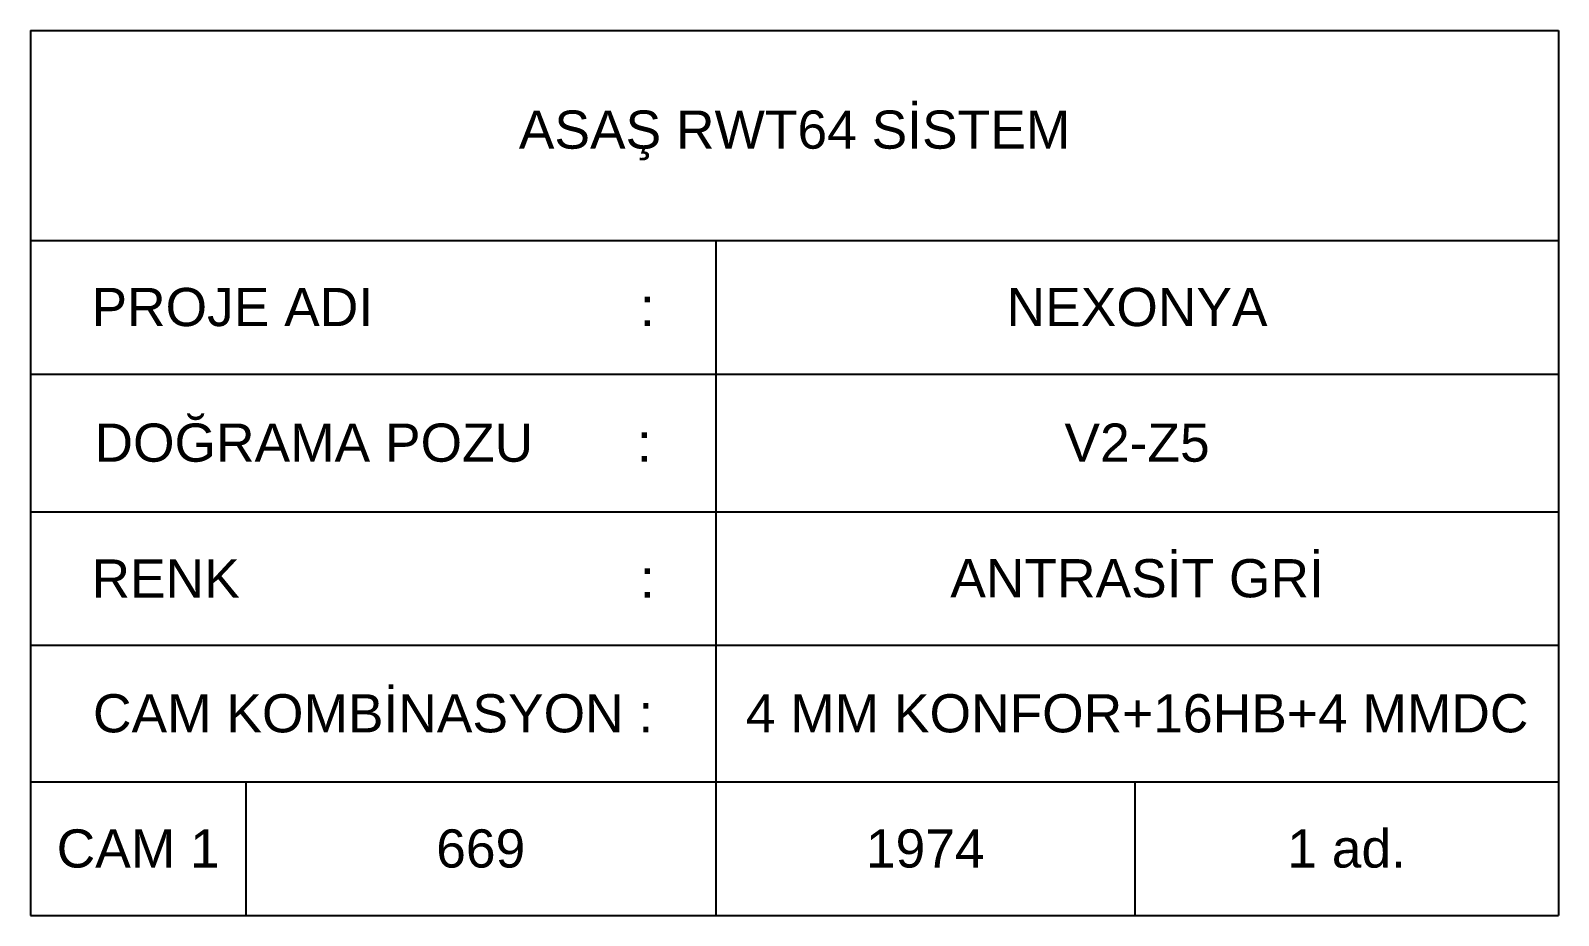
# Model space of a CAD drawing. Header units: millimetres. Extents: x -54028 to -48567, y 2760 to 5426.
# Drawn here: x -52538 to -51453, y 4672 to 5301 of the extents above; entities that cross this region are included whole.
import ezdxf

# ---------------------------------------------------------------- set-up
doc = ezdxf.new("R2010")
doc.units = ezdxf.units.MM
doc.styles.get("Standard").update_dxf_attribs({"font": 'arial.ttf'})

# ---------------------------------------------------------------- blocks, each defined once
blk = doc.blocks.new('*T21')
at = {"color": 0, "linetype": 'ByBlock', "lineweight": -2, "transparency": 16777216}
for p, q in [((0, 0), (1084.8, 0)), ((0, 0), (0, -628.4)), ((1084.8, 0), (1084.8, -628.4)), ((0, -149.1), (1084.8, -149.1)), ((486.4, -149.1), (486.4, -628.4)), ((0, -243.9), (1084.8, -243.9)), ((0, -341.7), (1084.8, -341.7)), ((0, -436.5), (1084.8, -436.5)), ((0, -533.5), (1084.8, -533.5)), ((152.7, -533.5), (152.7, -628.4)), ((784, -533.5), (784, -628.4)), ((0, -628.4), (1084.8, -628.4))]:
    blk.add_line(p, q, dxfattribs=at)
at = {"color": 0, "transparency": 16777216, "attachment_point": 5}
for s, insert, char_height, width in [('ASAŞ RWT64 SİSTEM ', (542.4, -74.5), 27.119, 1081.56), ('PROJE ADI                  : ', (243.2, -196.5), 27.119, 483.145), ('NEXONYA', (785.6, -196.5), 27.12, 595.161), ('DOĞRAMA POZU       :', (243.2, -292.8), 27.119, 483.145), ('V2-Z5', (785.6, -292.8), 27.12, 595.161), ('ANTRASİT GRİ ', (785.6, -389.1), 27.119, 595.161), ('RENK                           : ', (243.2, -389.1), 27.119, 483.145), ('CAM KOMBİNASYON :', (243.2, -485), 27.119, 483.145), ('4 MM KONFOR+16HB+4 MMDC', (785.6, -485), 27.119, 595.161), ('CAM 1', (76.4, -581), 27.12, 149.493), ('669', (319.6, -581), 27.12, 330.398), ('1974', (635.2, -581), 27.12, 294.315), ('1 ad.', (934.4, -581), 27.12, 297.591)]:
    blk.add_mtext(s, dxfattribs=dict(at, insert=insert, char_height=char_height, width=width))

msp = doc.modelspace()

# ---------------------------------------------------------------- block references
msp.add_blockref('*T21', (-52537.7, 5300.5))

doc.saveas('drawing.dxf')
